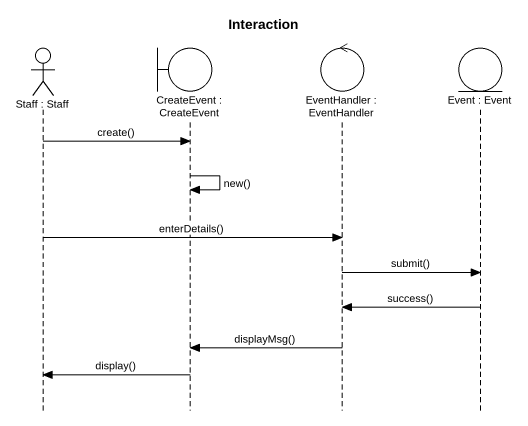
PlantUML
@startuml
title Interaction
hide footbox
actor "Staff : Staff" as Staff
boundary "CreateEvent : CreateEvent" as CreateEvent
control "EventHandler : EventHandler" as EventHandler
entity "Event : Event" as Event

Staff -> CreateEvent : create()
CreateEvent -> CreateEvent : new()
Staff -> EventHandler : enterDetails()
EventHandler -> Event : submit()
Event -> EventHandler : success()
EventHandler -> CreateEvent : displayMsg()
CreateEvent -> Staff : display()
@enduml
